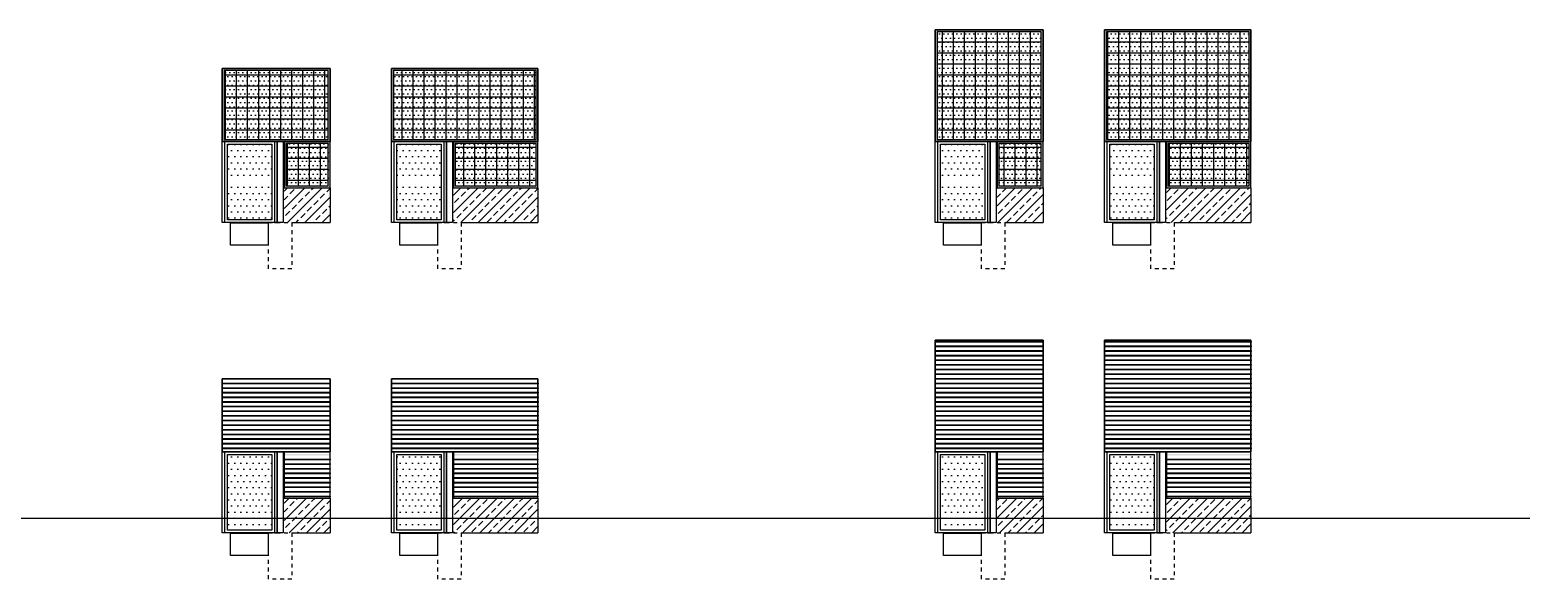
# Model space of a CAD drawing. Header units: metres. Extents: x -16 to 917, y -427 to 244.
# Drawn here: x 679.51 to 718.16, y -365.68 to -351.46 of the extents above; entities that cross this region are included whole.
import ezdxf

# ---------------------------------------------------------------- set-up
doc = ezdxf.new("R2010")
doc.units = ezdxf.units.M
doc.linetypes.add('DASHED', pattern=[0.75, 0.5, -0.25])
doc.layers.add('m_pale', color=1, linetype='Continuous')
doc.layers.add('m_panele', color=7, linetype='Continuous')
pattern_1 = [(45, (-151.2667, -223.5827), (-0.2245064, 0.2245064), []), (45, (-151.0422, -223.5827), (-0.2245064, 0.2245064), [0.15875, -0.079375])]
pattern_2 = [(90, (0.1, 0.41), (-0.28575, 6e-17), []), (180, (0.1, 0.41), (-6e-17, -0.28575), [])]
pattern_3 = [(0, (0.1, 0.41), (0.0555625, 0.111125), [0, -0.111125])]
pattern_4 = [(90, (-1.5, 1.71), (-0.28575, 6e-17), []), (180, (-1.5, 1.71), (-6e-17, -0.28575), [])]
pattern_5 = [(0, (-1.5, 1.71), (0.0555625, 0.111125), [0, -0.111125])]
pattern_6 = [(0, (-147.98, -221.39), (0.079375, 0.15875), [0, -0.15875])]

# ---------------------------------------------------------------- blocks, each defined once
blk = doc.blocks.new('DZ_3_4_1')
at = {"layer": 'm_panele'}
h = blk.add_hatch(color=251, dxfattribs=at)
h.paths.add_polyline_path([(2.892, 4), (0.1, 4), (0.1, 2.11), (2.892, 2.11)])
h.paths.add_polyline_path([(2.842, 2.16), (0.15, 2.16), (0.15, 3.95), (2.842, 3.95)], flags=16)
h = blk.add_hatch(dxfattribs=at)
h.set_pattern_fill('ANSI37', color=251, scale=0.09, angle=45, style=0)
h.set_pattern_definition(pattern_4)
h.paths.add_polyline_path([(2.842, 3.95), (0.15, 3.95), (0.15, 2.16), (2.842, 2.16)])
h = blk.add_hatch(dxfattribs=at)
h.set_pattern_fill('DOTS', color=95, scale=0.07, style=0)
h.set_pattern_definition(pattern_5)
h.paths.add_polyline_path([(2.842, 3.95), (0.15, 3.95), (0.15, 2.16), (2.842, 2.16)])
at = {"layer": 'm_panele', "linetype": 'Continuous', "lineweight": 25}
h = blk.add_hatch(dxfattribs=at)
h.set_pattern_fill('DOTS', color=95, scale=0.1)
h.set_pattern_definition(pattern_6)
h.paths.add_polyline_path([(1.385, 2.04), (0.235, 2.04), (0.235, 1.13), (1.385, 1.13)])
h.paths.add_polyline_path([(1.385, 1.06), (0.235, 1.06), (0.235, 0.08), (1.385, 0.08)])
at = {"layer": 'm_panele'}
h = blk.add_hatch(color=251, dxfattribs=at)
h.paths.add_polyline_path([(2.892, 2.11), (1.7, 2.11), (1.7, 0.91), (2.892, 0.91)])
h.paths.add_polyline_path([(2.842, 0.96), (1.75, 0.96), (1.75, 2.06), (2.842, 2.06)], flags=16)
h = blk.add_hatch(dxfattribs=at)
h.set_pattern_fill('ANSI37', color=251, scale=0.09, angle=45, style=0)
h.set_pattern_definition(pattern_2)
h.paths.add_polyline_path([(2.842, 2.06), (1.75, 2.06), (1.75, 0.96), (2.842, 0.96)])
h = blk.add_hatch(dxfattribs=at)
h.set_pattern_fill('DOTS', color=95, scale=0.07, style=0)
h.set_pattern_definition(pattern_3)
h.paths.add_polyline_path([(2.842, 2.06), (1.75, 2.06), (1.75, 0.96), (2.842, 0.96)])
h = blk.add_hatch(dxfattribs=at)
h.set_pattern_fill('ANSI33', color=8, scale=0.05, style=0)
h.set_pattern_definition(pattern_1)
h.paths.add_polyline_path([(2.892, 0.91), (1.7, 0.91), (1.7, 0.01), (1.238, 0.01), (4.03, 0.01), (2.892, 0.01)])
at = {"layer": 'm_panele', "color": 8, "lineweight": 25}
blk.add_line((2.892, 0.91), (2.892, 0.01), dxfattribs=at)
at = {"layer": 'm_panele', "color": 8}
blk.add_line((1.9, 0.01), (2.892, 0.01), dxfattribs=at)
blk.add_line((1.9, 0.01), (2.892, 0.01), dxfattribs=at)
at = {"layer": 'm_panele', "color": 251}
for points in [[(0.1, 2.11), (2.892, 2.11), (2.892, 4), (0.1, 4), (0.1, 2.11)], [(1.7, 0.91), (2.892, 0.91), (2.892, 2.11), (1.7, 2.11), (1.7, 0.91)]]:
    blk.add_lwpolyline(points, dxfattribs=at)
for points in [[(0.1, 4), (2.892, 4), (2.892, 2.11), (0.1, 2.11)], [(0.15, 2.16), (2.842, 2.16), (2.842, 3.95), (0.15, 3.95)], [(1.75, 0.96), (2.842, 0.96), (2.842, 2.06), (1.75, 2.06)]]:
    blk.add_lwpolyline(points, close=True, dxfattribs=at)
at = {"layer": 'm_panele', "color": 1, "linetype": 'Continuous', "lineweight": 25}
for points in [[(0.1, 2.11), (1.52, 2.11), (1.52, 0.01), (0.1, 0.01)], [(0.165, 2.11), (1.455, 2.11), (1.455, 0.01), (0.165, 0.01)], [(0.235, 2.04), (1.385, 2.04), (1.385, 0.08), (0.235, 0.08)], [(1.455, 0.01), (1.52, 0.01), (1.52, 2.11), (1.455, 2.11)], [(1.52, 2.11), (1.68, 2.11), (1.68, 0.01), (1.52, 0.01)], [(0.31, 0), (1.29, 0), (1.29, -0.58), (0.31, -0.58)]]:
    blk.add_lwpolyline(points, close=True, dxfattribs=at)
at = {"layer": 'm_panele', "color": 1, "linetype": 'DASHED', "ltscale": 0.005}
blk.add_lwpolyline([(1.3, 0.01), (1.9, 0.01), (1.9, -1.19), (1.3, -1.19)], close=True, dxfattribs=at)
blk = doc.blocks.new('DZ_3_4_2')
at = {"layer": 'm_panele'}
for points in [[(2.892, 3.87), (2.892, 3.89), (0.1, 3.89), (0.1, 3.87)], [(2.892, 3.75), (2.892, 3.77), (0.1, 3.77), (0.1, 3.75)], [(2.892, 3.63), (2.892, 3.65), (0.1, 3.65), (0.1, 3.63)], [(2.892, 3.51), (2.892, 3.53), (0.1, 3.53), (0.1, 3.51)], [(2.892, 3.39), (2.892, 3.41), (0.1, 3.41), (0.1, 3.39)], [(2.892, 3.27), (2.892, 3.29), (0.1, 3.29), (0.1, 3.27)], [(2.892, 3.15), (2.892, 3.17), (0.1, 3.17), (0.1, 3.15)], [(2.892, 3.03), (2.892, 3.05), (0.1, 3.05), (0.1, 3.03)], [(2.892, 2.91), (2.892, 2.93), (0.1, 2.93), (0.1, 2.91)], [(2.892, 2.79), (2.892, 2.81), (0.1, 2.81), (0.1, 2.79)], [(2.892, 2.67), (2.892, 2.69), (0.1, 2.69), (0.1, 2.67)], [(2.892, 2.55), (2.892, 2.57), (0.1, 2.57), (0.1, 2.55)], [(2.892, 2.43), (2.892, 2.45), (0.1, 2.45), (0.1, 2.43)], [(2.892, 2.31), (2.892, 2.33), (0.1, 2.33), (0.1, 2.31)], [(2.892, 2.19), (2.892, 2.21), (0.1, 2.21), (0.1, 2.19)], [(2.892, 2.02), (2.892, 2.04), (1.7, 2.04), (1.7, 2.02)], [(2.892, 1.9), (2.892, 1.92), (1.7, 1.92), (1.7, 1.9)], [(2.892, 1.78), (2.892, 1.8), (1.7, 1.8), (1.7, 1.78)], [(2.892, 1.66), (2.892, 1.68), (1.7, 1.68), (1.7, 1.66)], [(2.892, 1.54), (2.892, 1.56), (1.7, 1.56), (1.7, 1.54)], [(2.892, 1.42), (2.892, 1.44), (1.7, 1.44), (1.7, 1.42)], [(2.892, 1.3), (2.892, 1.32), (1.7, 1.32), (1.7, 1.3)], [(2.892, 1.18), (2.892, 1.2), (1.7, 1.2), (1.7, 1.18)], [(2.892, 1.06), (2.892, 1.08), (1.7, 1.08), (1.7, 1.06)], [(2.892, 0.94), (2.892, 0.96), (1.7, 0.96), (1.7, 0.94)]]:
    blk.add_hatch(color=7, dxfattribs=at).paths.add_polyline_path(points)
at = {"layer": 'm_panele', "linetype": 'Continuous', "lineweight": 25}
h = blk.add_hatch(dxfattribs=at)
h.set_pattern_fill('DOTS', color=95, scale=0.1)
h.set_pattern_definition(pattern_6)
h.paths.add_polyline_path([(1.385, 2.04), (0.235, 2.04), (0.235, 1.13), (1.385, 1.13)])
h.paths.add_polyline_path([(1.385, 1.06), (0.235, 1.06), (0.235, 0.08), (1.385, 0.08)])
at = {"layer": 'm_panele'}
h = blk.add_hatch(dxfattribs=at)
h.set_pattern_fill('ANSI33', color=8, scale=0.05, style=0)
h.set_pattern_definition(pattern_1)
h.paths.add_polyline_path([(2.892, 0.91), (1.7, 0.91), (1.7, 0.01), (1.9, 0.01), (4.692, 0.01), (2.892, 0.01)])
at = {"layer": 'm_panele', "color": 8, "lineweight": 25}
blk.add_line((2.892, 0.91), (2.892, 0.01), dxfattribs=at)
at = {"layer": 'm_panele', "color": 8}
blk.add_line((1.9, 0.01), (2.892, 0.01), dxfattribs=at)
blk.add_line((1.9, 0.01), (2.892, 0.01), dxfattribs=at)
at = {"layer": 'm_panele', "color": 251}
for points in [[(0.1, 2.11), (2.892, 2.11), (2.892, 4), (0.1, 4), (0.1, 2.11)], [(1.7, 0.91), (2.892, 0.91), (2.892, 2.11), (1.7, 2.11), (1.7, 0.91)]]:
    blk.add_lwpolyline(points, dxfattribs=at)
blk.add_lwpolyline([(0.1, 4), (2.892, 4), (2.892, 2.11), (0.1, 2.11)], close=True, dxfattribs=at)
at = {"layer": 'm_panele', "color": 7}
for points in [[(0.1, 3.89), (2.892, 3.89), (2.892, 3.87), (0.1, 3.87)], [(0.1, 3.77), (2.892, 3.77), (2.892, 3.75), (0.1, 3.75)], [(0.1, 3.65), (2.892, 3.65), (2.892, 3.63), (0.1, 3.63)], [(0.1, 3.53), (2.892, 3.53), (2.892, 3.51), (0.1, 3.51)], [(0.1, 3.41), (2.892, 3.41), (2.892, 3.39), (0.1, 3.39)], [(0.1, 3.29), (2.892, 3.29), (2.892, 3.27), (0.1, 3.27)], [(0.1, 3.17), (2.892, 3.17), (2.892, 3.15), (0.1, 3.15)], [(0.1, 3.05), (2.892, 3.05), (2.892, 3.03), (0.1, 3.03)], [(0.1, 2.93), (2.892, 2.93), (2.892, 2.91), (0.1, 2.91)], [(0.1, 2.81), (2.892, 2.81), (2.892, 2.79), (0.1, 2.79)], [(0.1, 2.69), (2.892, 2.69), (2.892, 2.67), (0.1, 2.67)], [(0.1, 2.57), (2.892, 2.57), (2.892, 2.55), (0.1, 2.55)], [(0.1, 2.45), (2.892, 2.45), (2.892, 2.43), (0.1, 2.43)], [(0.1, 2.33), (2.892, 2.33), (2.892, 2.31), (0.1, 2.31)], [(0.1, 2.21), (2.892, 2.21), (2.892, 2.19), (0.1, 2.19)]]:
    blk.add_lwpolyline(points, close=True, dxfattribs=at)
at = {"layer": 'm_panele', "color": 1, "linetype": 'Continuous', "lineweight": 25}
for points in [[(0.1, 2.11), (1.52, 2.11), (1.52, 0.01), (0.1, 0.01)], [(0.165, 2.11), (1.455, 2.11), (1.455, 0.01), (0.165, 0.01)], [(0.235, 2.04), (1.385, 2.04), (1.385, 0.08), (0.235, 0.08)], [(1.455, 0.01), (1.52, 0.01), (1.52, 2.11), (1.455, 2.11)], [(1.52, 2.11), (1.68, 2.11), (1.68, 0.01), (1.52, 0.01)], [(0.31, 0), (1.29, 0), (1.29, -0.58), (0.31, -0.58)]]:
    blk.add_lwpolyline(points, close=True, dxfattribs=at)
at = {"layer": 'm_panele', "color": 7}
for points in [[(1.7, 1.92), (2.892, 1.92), (2.892, 1.9), (1.7, 1.9)], [(1.7, 1.8), (2.892, 1.8), (2.892, 1.78), (1.7, 1.78)], [(1.7, 1.68), (2.892, 1.68), (2.892, 1.66), (1.7, 1.66)], [(1.7, 1.56), (2.892, 1.56), (2.892, 1.54), (1.7, 1.54)], [(1.7, 1.44), (2.892, 1.44), (2.892, 1.42), (1.7, 1.42)], [(1.7, 1.32), (2.892, 1.32), (2.892, 1.3), (1.7, 1.3)], [(1.7, 1.2), (2.892, 1.2), (2.892, 1.18), (1.7, 1.18)], [(1.7, 1.08), (2.892, 1.08), (2.892, 1.06), (1.7, 1.06)], [(1.7, 0.96), (2.892, 0.96), (2.892, 0.94), (1.7, 0.94)]]:
    blk.add_lwpolyline(points, dxfattribs=at)
at = {"layer": 'm_panele', "color": 1, "linetype": 'DASHED', "ltscale": 0.005}
blk.add_lwpolyline([(1.3, 0.01), (1.9, 0.01), (1.9, -1.19), (1.3, -1.19)], close=True, dxfattribs=at)
blk = doc.blocks.new('DZ_4_4_1')
at = {"layer": 'm_panele'}
h = blk.add_hatch(color=251, dxfattribs=at)
h.paths.add_polyline_path([(3.892, 4), (0.1, 4), (0.1, 2.11), (3.892, 2.11)])
h.paths.add_polyline_path([(3.842, 2.16), (0.15, 2.16), (0.15, 3.95), (3.842, 3.95)], flags=16)
h = blk.add_hatch(dxfattribs=at)
h.set_pattern_fill('ANSI37', color=251, scale=0.09, angle=45, style=0)
h.set_pattern_definition(pattern_4)
h.paths.add_polyline_path([(3.842, 3.95), (0.15, 3.95), (0.15, 2.16), (3.842, 2.16)])
h = blk.add_hatch(dxfattribs=at)
h.set_pattern_fill('DOTS', color=95, scale=0.07, style=0)
h.set_pattern_definition(pattern_5)
h.paths.add_polyline_path([(3.842, 3.95), (0.15, 3.95), (0.15, 2.16), (3.842, 2.16)])
at = {"layer": 'm_panele', "linetype": 'Continuous', "lineweight": 25}
h = blk.add_hatch(dxfattribs=at)
h.set_pattern_fill('DOTS', color=95, scale=0.1)
h.set_pattern_definition(pattern_6)
h.paths.add_polyline_path([(1.385, 2.04), (0.235, 2.04), (0.235, 1.13), (1.385, 1.13)])
h.paths.add_polyline_path([(1.385, 1.06), (0.235, 1.06), (0.235, 0.08), (1.385, 0.08)])
at = {"layer": 'm_panele'}
h = blk.add_hatch(color=251, dxfattribs=at)
h.paths.add_polyline_path([(3.892, 2.11), (1.7, 2.11), (1.7, 0.91), (3.892, 0.91)])
h.paths.add_polyline_path([(3.842, 0.96), (1.75, 0.96), (1.75, 2.06), (3.842, 2.06)], flags=16)
h = blk.add_hatch(dxfattribs=at)
h.set_pattern_fill('ANSI37', color=251, scale=0.09, angle=45, style=0)
h.set_pattern_definition(pattern_2)
h.paths.add_polyline_path([(3.842, 2.06), (1.75, 2.06), (1.75, 0.96), (3.842, 0.96)])
h = blk.add_hatch(dxfattribs=at)
h.set_pattern_fill('DOTS', color=95, scale=0.07, style=0)
h.set_pattern_definition(pattern_3)
h.paths.add_polyline_path([(3.842, 2.06), (1.75, 2.06), (1.75, 0.96), (3.842, 0.96)])
h = blk.add_hatch(dxfattribs=at)
h.set_pattern_fill('ANSI33', color=8, scale=0.05, style=0)
h.set_pattern_definition(pattern_1)
h.paths.add_polyline_path([(3.892, 0.91), (1.7, 0.91), (1.7, 0.01), (1.9, 0.01), (4.692, 0.01), (3.892, 0.01)])
at = {"layer": 'm_panele', "color": 8, "lineweight": 25}
blk.add_line((3.892, 0.91), (3.892, 0.01), dxfattribs=at)
at = {"layer": 'm_panele', "color": 8}
blk.add_line((1.9, 0.01), (3.892, 0.01), dxfattribs=at)
blk.add_line((1.9, 0.01), (3.892, 0.01), dxfattribs=at)
at = {"layer": 'm_panele', "color": 251}
for points in [[(0.1, 2.11), (3.892, 2.11), (3.892, 4), (0.1, 4), (0.1, 2.11)], [(1.7, 0.91), (3.892, 0.91), (3.892, 2.11), (1.7, 2.11), (1.7, 0.91)]]:
    blk.add_lwpolyline(points, dxfattribs=at)
for points in [[(0.1, 4), (3.892, 4), (3.892, 2.11), (0.1, 2.11)], [(0.15, 2.16), (3.842, 2.16), (3.842, 3.95), (0.15, 3.95)], [(1.75, 0.96), (3.842, 0.96), (3.842, 2.06), (1.75, 2.06)]]:
    blk.add_lwpolyline(points, close=True, dxfattribs=at)
at = {"layer": 'm_panele', "color": 1, "linetype": 'Continuous', "lineweight": 25}
for points in [[(0.1, 2.11), (1.52, 2.11), (1.52, 0.01), (0.1, 0.01)], [(0.165, 2.11), (1.455, 2.11), (1.455, 0.01), (0.165, 0.01)], [(0.235, 2.04), (1.385, 2.04), (1.385, 0.08), (0.235, 0.08)], [(1.455, 0.01), (1.52, 0.01), (1.52, 2.11), (1.455, 2.11)], [(1.52, 2.11), (1.68, 2.11), (1.68, 0.01), (1.52, 0.01)], [(0.31, 0), (1.29, 0), (1.29, -0.58), (0.31, -0.58)]]:
    blk.add_lwpolyline(points, close=True, dxfattribs=at)
at = {"layer": 'm_panele', "color": 1, "linetype": 'DASHED', "ltscale": 0.005}
blk.add_lwpolyline([(1.3, 0.01), (1.9, 0.01), (1.9, -1.19), (1.3, -1.19)], close=True, dxfattribs=at)
blk = doc.blocks.new('DZ_4_4_2')
at = {"layer": 'm_panele'}
for points in [[(3.9, 3.87), (3.9, 3.89), (0.1, 3.89), (0.1, 3.87)], [(3.9, 3.75), (3.9, 3.77), (0.1, 3.77), (0.1, 3.75)], [(3.9, 3.63), (3.9, 3.65), (0.1, 3.65), (0.1, 3.63)], [(3.9, 3.51), (3.9, 3.53), (0.1, 3.53), (0.1, 3.51)], [(3.9, 3.39), (3.9, 3.41), (0.1, 3.41), (0.1, 3.39)], [(3.9, 3.27), (3.9, 3.29), (0.1, 3.29), (0.1, 3.27)], [(3.9, 3.15), (3.9, 3.17), (0.1, 3.17), (0.1, 3.15)], [(3.9, 3.03), (3.9, 3.05), (0.1, 3.05), (0.1, 3.03)], [(3.9, 2.91), (3.9, 2.93), (0.1, 2.93), (0.1, 2.91)], [(3.9, 2.79), (3.9, 2.81), (0.1, 2.81), (0.1, 2.79)], [(3.9, 2.67), (3.9, 2.69), (0.1, 2.69), (0.1, 2.67)], [(3.9, 2.55), (3.9, 2.57), (0.1, 2.57), (0.1, 2.55)], [(3.9, 2.43), (3.9, 2.45), (0.1, 2.45), (0.1, 2.43)], [(3.9, 2.31), (3.9, 2.33), (0.1, 2.33), (0.1, 2.31)], [(3.9, 2.19), (3.9, 2.21), (0.1, 2.21), (0.1, 2.19)], [(3.892, 2.02), (3.892, 2.04), (1.7, 2.04), (1.7, 2.02)], [(1.7, 1.92), (1.7, 1.9), (3.892, 1.9), (3.892, 1.92)], [(1.7, 1.8), (1.7, 1.78), (3.892, 1.78), (3.892, 1.8)], [(1.7, 1.68), (1.7, 1.66), (3.892, 1.66), (3.892, 1.68)], [(1.7, 1.56), (1.7, 1.54), (3.892, 1.54), (3.892, 1.56)], [(1.7, 1.44), (1.7, 1.42), (3.892, 1.42), (3.892, 1.44)], [(1.7, 1.32), (1.7, 1.3), (3.892, 1.3), (3.892, 1.32)], [(1.7, 1.2), (1.7, 1.18), (3.892, 1.18), (3.892, 1.2)], [(1.7, 1.08), (1.7, 1.06), (3.892, 1.06), (3.892, 1.08)], [(1.7, 0.96), (1.7, 0.94), (3.892, 0.94), (3.892, 0.96)]]:
    blk.add_hatch(color=7, dxfattribs=at).paths.add_polyline_path(points)
at = {"layer": 'm_panele', "linetype": 'Continuous', "lineweight": 25}
h = blk.add_hatch(dxfattribs=at)
h.set_pattern_fill('DOTS', color=95, scale=0.1)
h.set_pattern_definition(pattern_6)
h.paths.add_polyline_path([(1.385, 2.04), (0.235, 2.04), (0.235, 1.13), (1.385, 1.13)])
h.paths.add_polyline_path([(1.385, 1.06), (0.235, 1.06), (0.235, 0.08), (1.385, 0.08)])
at = {"layer": 'm_panele'}
h = blk.add_hatch(dxfattribs=at)
h.set_pattern_fill('ANSI33', color=8, scale=0.05, style=0)
h.set_pattern_definition(pattern_1)
h.paths.add_polyline_path([(3.892, 0.91), (1.7, 0.91), (1.7, 0.01), (1.9, 0.01), (4.692, 0.01), (3.892, 0.01)])
at = {"layer": 'm_panele', "color": 8, "lineweight": 25}
blk.add_line((3.892, 0.91), (3.892, 0.01), dxfattribs=at)
at = {"layer": 'm_panele', "color": 8}
blk.add_line((1.9, 0.01), (3.892, 0.01), dxfattribs=at)
blk.add_line((1.9, 0.01), (3.892, 0.01), dxfattribs=at)
at = {"layer": 'm_panele', "color": 251}
for points in [[(0.1, 2.11), (3.892, 2.11), (3.892, 4), (0.1, 4), (0.1, 2.11)], [(1.7, 0.91), (3.892, 0.91), (3.892, 2.11), (1.7, 2.11), (1.7, 0.91)]]:
    blk.add_lwpolyline(points, dxfattribs=at)
blk.add_lwpolyline([(0.1, 4), (3.892, 4), (3.892, 2.11), (0.1, 2.11)], close=True, dxfattribs=at)
at = {"layer": 'm_panele', "color": 7}
for points in [[(0.1, 3.89), (3.9, 3.89), (3.9, 3.87), (0.1, 3.87)], [(0.1, 3.77), (3.9, 3.77), (3.9, 3.75), (0.1, 3.75)], [(0.1, 3.65), (3.9, 3.65), (3.9, 3.63), (0.1, 3.63)], [(0.1, 3.53), (3.9, 3.53), (3.9, 3.51), (0.1, 3.51)], [(0.1, 3.41), (3.9, 3.41), (3.9, 3.39), (0.1, 3.39)], [(0.1, 3.29), (3.9, 3.29), (3.9, 3.27), (0.1, 3.27)], [(0.1, 3.17), (3.9, 3.17), (3.9, 3.15), (0.1, 3.15)], [(0.1, 3.05), (3.9, 3.05), (3.9, 3.03), (0.1, 3.03)], [(0.1, 2.93), (3.9, 2.93), (3.9, 2.91), (0.1, 2.91)], [(0.1, 2.81), (3.9, 2.81), (3.9, 2.79), (0.1, 2.79)], [(0.1, 2.69), (3.9, 2.69), (3.9, 2.67), (0.1, 2.67)], [(0.1, 2.57), (3.9, 2.57), (3.9, 2.55), (0.1, 2.55)], [(0.1, 2.45), (3.9, 2.45), (3.9, 2.43), (0.1, 2.43)], [(0.1, 2.33), (3.9, 2.33), (3.9, 2.31), (0.1, 2.31)], [(0.1, 2.21), (3.9, 2.21), (3.9, 2.19), (0.1, 2.19)]]:
    blk.add_lwpolyline(points, close=True, dxfattribs=at)
at = {"layer": 'm_panele', "color": 1, "linetype": 'Continuous', "lineweight": 25}
for points in [[(0.1, 2.11), (1.52, 2.11), (1.52, 0.01), (0.1, 0.01)], [(0.165, 2.11), (1.455, 2.11), (1.455, 0.01), (0.165, 0.01)], [(0.235, 2.04), (1.385, 2.04), (1.385, 0.08), (0.235, 0.08)], [(1.455, 0.01), (1.52, 0.01), (1.52, 2.11), (1.455, 2.11)], [(1.52, 2.11), (1.68, 2.11), (1.68, 0.01), (1.52, 0.01)], [(0.31, 0), (1.29, 0), (1.29, -0.58), (0.31, -0.58)]]:
    blk.add_lwpolyline(points, close=True, dxfattribs=at)
at = {"layer": 'm_panele', "color": 7}
for points in [[(1.7, 1.92), (3.892, 1.92), (3.892, 1.9), (1.7, 1.9)], [(1.7, 1.8), (3.892, 1.8), (3.892, 1.78), (1.7, 1.78)], [(1.7, 1.68), (3.892, 1.68), (3.892, 1.66), (1.7, 1.66)], [(1.7, 1.56), (3.892, 1.56), (3.892, 1.54), (1.7, 1.54)], [(1.7, 1.44), (3.892, 1.44), (3.892, 1.42), (1.7, 1.42)], [(1.7, 1.32), (3.892, 1.32), (3.892, 1.3), (1.7, 1.3)], [(1.7, 1.2), (3.892, 1.2), (3.892, 1.18), (1.7, 1.18)], [(1.7, 1.08), (3.892, 1.08), (3.892, 1.06), (1.7, 1.06)], [(1.7, 0.96), (3.892, 0.96), (3.892, 0.94), (1.7, 0.94)]]:
    blk.add_lwpolyline(points, dxfattribs=at)
at = {"layer": 'm_panele', "color": 1, "linetype": 'DASHED', "ltscale": 0.005}
blk.add_lwpolyline([(1.3, 0.01), (1.9, 0.01), (1.9, -1.19), (1.3, -1.19)], close=True, dxfattribs=at)
blk = doc.blocks.new('DZ_3_5_1')
at = {"layer": 'm_panele'}
h = blk.add_hatch(color=251, dxfattribs=at)
h.paths.add_polyline_path([(2.892, 5), (0.1, 5), (0.1, 2.11), (2.892, 2.11)])
h.paths.add_polyline_path([(2.842, 2.16), (0.15, 2.16), (0.15, 4.95), (2.842, 4.95)], flags=16)
h = blk.add_hatch(dxfattribs=at)
h.set_pattern_fill('ANSI37', color=251, scale=0.09, angle=45, style=0)
h.set_pattern_definition(pattern_4)
h.paths.add_polyline_path([(2.842, 4.95), (0.15, 4.95), (0.15, 2.16), (2.842, 2.16)])
h = blk.add_hatch(dxfattribs=at)
h.set_pattern_fill('DOTS', color=95, scale=0.07, style=0)
h.set_pattern_definition(pattern_5)
h.paths.add_polyline_path([(2.842, 4.95), (0.15, 4.95), (0.15, 2.16), (2.842, 2.16)])
at = {"layer": 'm_panele', "linetype": 'Continuous', "lineweight": 25}
h = blk.add_hatch(dxfattribs=at)
h.set_pattern_fill('DOTS', color=95, scale=0.1)
h.set_pattern_definition(pattern_6)
h.paths.add_polyline_path([(1.385, 2.04), (0.235, 2.04), (0.235, 1.13), (1.385, 1.13)])
h.paths.add_polyline_path([(1.385, 1.06), (0.235, 1.06), (0.235, 0.08), (1.385, 0.08)])
at = {"layer": 'm_panele'}
h = blk.add_hatch(color=251, dxfattribs=at)
h.paths.add_polyline_path([(2.892, 2.11), (1.7, 2.11), (1.7, 0.91), (2.892, 0.91)])
h.paths.add_polyline_path([(2.842, 0.96), (1.75, 0.96), (1.75, 2.06), (2.842, 2.06)], flags=16)
h = blk.add_hatch(dxfattribs=at)
h.set_pattern_fill('ANSI37', color=251, scale=0.09, angle=45, style=0)
h.set_pattern_definition(pattern_2)
h.paths.add_polyline_path([(2.842, 2.06), (1.75, 2.06), (1.75, 0.96), (2.842, 0.96)])
h = blk.add_hatch(dxfattribs=at)
h.set_pattern_fill('DOTS', color=95, scale=0.07, style=0)
h.set_pattern_definition(pattern_3)
h.paths.add_polyline_path([(2.842, 2.06), (1.75, 2.06), (1.75, 0.96), (2.842, 0.96)])
h = blk.add_hatch(dxfattribs=at)
h.set_pattern_fill('ANSI33', color=8, scale=0.05, style=0)
h.set_pattern_definition(pattern_1)
h.paths.add_polyline_path([(2.892, 0.91), (1.7, 0.91), (1.7, 0.01), (1.238, 0.01), (4.03, 0.01), (2.892, 0.01)])
at = {"layer": 'm_panele', "color": 8, "lineweight": 25}
blk.add_line((2.892, 0.91), (2.892, 0.01), dxfattribs=at)
at = {"layer": 'm_panele', "color": 8}
blk.add_line((1.9, 0.01), (2.892, 0.01), dxfattribs=at)
blk.add_line((1.9, 0.01), (2.892, 0.01), dxfattribs=at)
at = {"layer": 'm_panele', "color": 251}
for points in [[(0.1, 2.11), (2.892, 2.11), (2.892, 5), (0.1, 5), (0.1, 2.11)], [(1.7, 0.91), (2.892, 0.91), (2.892, 2.11), (1.7, 2.11), (1.7, 0.91)]]:
    blk.add_lwpolyline(points, dxfattribs=at)
for points in [[(0.1, 5), (2.892, 5), (2.892, 2.11), (0.1, 2.11)], [(0.15, 2.16), (2.842, 2.16), (2.842, 4.95), (0.15, 4.95)], [(1.75, 0.96), (2.842, 0.96), (2.842, 2.06), (1.75, 2.06)]]:
    blk.add_lwpolyline(points, close=True, dxfattribs=at)
at = {"layer": 'm_panele', "color": 1, "linetype": 'Continuous', "lineweight": 25}
for points in [[(0.1, 2.11), (1.52, 2.11), (1.52, 0.01), (0.1, 0.01)], [(0.165, 2.11), (1.455, 2.11), (1.455, 0.01), (0.165, 0.01)], [(0.235, 2.04), (1.385, 2.04), (1.385, 0.08), (0.235, 0.08)], [(1.455, 0.01), (1.52, 0.01), (1.52, 2.11), (1.455, 2.11)], [(1.52, 2.11), (1.68, 2.11), (1.68, 0.01), (1.52, 0.01)], [(0.31, 0), (1.29, 0), (1.29, -0.58), (0.31, -0.58)]]:
    blk.add_lwpolyline(points, close=True, dxfattribs=at)
at = {"layer": 'm_panele', "color": 1, "linetype": 'DASHED', "ltscale": 0.005}
blk.add_lwpolyline([(1.3, 0.01), (1.9, 0.01), (1.9, -1.19), (1.3, -1.19)], close=True, dxfattribs=at)
blk = doc.blocks.new('DZ_3_5_2')
at = {"layer": 'm_panele'}
for points in [[(2.892, 4.95), (2.892, 4.97), (0.1, 4.97), (0.1, 4.95)], [(2.892, 4.83), (2.892, 4.85), (0.1, 4.85), (0.1, 4.83)], [(2.892, 4.71), (2.892, 4.73), (0.1, 4.73), (0.1, 4.71)], [(2.892, 4.59), (2.892, 4.61), (0.1, 4.61), (0.1, 4.59)], [(2.892, 4.47), (2.892, 4.49), (0.1, 4.49), (0.1, 4.47)], [(2.892, 4.35), (2.892, 4.37), (0.1, 4.37), (0.1, 4.35)], [(2.892, 4.23), (2.892, 4.25), (0.1, 4.25), (0.1, 4.23)], [(2.892, 4.11), (2.892, 4.13), (0.1, 4.13), (0.1, 4.11)], [(2.892, 3.99), (2.892, 4.01), (0.1, 4.01), (0.1, 3.99)], [(2.892, 3.87), (2.892, 3.89), (0.1, 3.89), (0.1, 3.87)], [(2.892, 3.75), (2.892, 3.77), (0.1, 3.77), (0.1, 3.75)], [(2.892, 3.63), (2.892, 3.65), (0.1, 3.65), (0.1, 3.63)], [(2.892, 3.51), (2.892, 3.53), (0.1, 3.53), (0.1, 3.51)], [(2.892, 3.39), (2.892, 3.41), (0.1, 3.41), (0.1, 3.39)], [(2.892, 3.27), (2.892, 3.29), (0.1, 3.29), (0.1, 3.27)], [(2.892, 3.15), (2.892, 3.17), (0.1, 3.17), (0.1, 3.15)], [(2.892, 3.03), (2.892, 3.05), (0.1, 3.05), (0.1, 3.03)], [(2.892, 2.91), (2.892, 2.93), (0.1, 2.93), (0.1, 2.91)], [(2.892, 2.79), (2.892, 2.81), (0.1, 2.81), (0.1, 2.79)], [(2.892, 2.67), (2.892, 2.69), (0.1, 2.69), (0.1, 2.67)], [(2.892, 2.55), (2.892, 2.57), (0.1, 2.57), (0.1, 2.55)], [(2.892, 2.43), (2.892, 2.45), (0.1, 2.45), (0.1, 2.43)], [(2.892, 2.31), (2.892, 2.33), (0.1, 2.33), (0.1, 2.31)], [(2.892, 2.19), (2.892, 2.21), (0.1, 2.21), (0.1, 2.19)], [(2.892, 2.02), (2.892, 2.04), (1.7, 2.04), (1.7, 2.02)], [(2.892, 1.9), (2.892, 1.92), (1.7, 1.92), (1.7, 1.9)], [(2.892, 1.78), (2.892, 1.8), (1.7, 1.8), (1.7, 1.78)], [(2.892, 1.66), (2.892, 1.68), (1.7, 1.68), (1.7, 1.66)], [(2.892, 1.54), (2.892, 1.56), (1.7, 1.56), (1.7, 1.54)], [(2.892, 1.42), (2.892, 1.44), (1.7, 1.44), (1.7, 1.42)], [(2.892, 1.3), (2.892, 1.32), (1.7, 1.32), (1.7, 1.3)], [(2.892, 1.18), (2.892, 1.2), (1.7, 1.2), (1.7, 1.18)], [(2.892, 1.06), (2.892, 1.08), (1.7, 1.08), (1.7, 1.06)], [(2.892, 0.94), (2.892, 0.96), (1.7, 0.96), (1.7, 0.94)]]:
    blk.add_hatch(color=7, dxfattribs=at).paths.add_polyline_path(points)
at = {"layer": 'm_panele', "linetype": 'Continuous', "lineweight": 25}
h = blk.add_hatch(dxfattribs=at)
h.set_pattern_fill('DOTS', color=95, scale=0.1)
h.set_pattern_definition(pattern_6)
h.paths.add_polyline_path([(1.385, 2.04), (0.235, 2.04), (0.235, 1.13), (1.385, 1.13)])
h.paths.add_polyline_path([(1.385, 1.06), (0.235, 1.06), (0.235, 0.08), (1.385, 0.08)])
at = {"layer": 'm_panele'}
h = blk.add_hatch(dxfattribs=at)
h.set_pattern_fill('ANSI33', color=8, scale=0.05, style=0)
h.set_pattern_definition(pattern_1)
h.paths.add_polyline_path([(2.892, 0.91), (1.7, 0.91), (1.7, 0.01), (1.9, 0.01), (4.692, 0.01), (2.892, 0.01)])
at = {"layer": 'm_panele', "color": 8, "lineweight": 25}
blk.add_line((2.892, 0.91), (2.892, 0.01), dxfattribs=at)
at = {"layer": 'm_panele', "color": 8}
blk.add_line((1.9, 0.01), (2.892, 0.01), dxfattribs=at)
blk.add_line((1.9, 0.01), (2.892, 0.01), dxfattribs=at)
at = {"layer": 'm_panele', "color": 251}
for points in [[(0.1, 2.11), (2.892, 2.11), (2.892, 5), (0.1, 5), (0.1, 2.11)], [(1.7, 0.91), (2.892, 0.91), (2.892, 2.11), (1.7, 2.11), (1.7, 0.91)]]:
    blk.add_lwpolyline(points, dxfattribs=at)
blk.add_lwpolyline([(0.1, 5), (2.892, 5), (2.892, 2.11), (0.1, 2.11)], close=True, dxfattribs=at)
at = {"layer": 'm_panele', "color": 7}
for points in [[(0.1, 4.97), (2.892, 4.97), (2.892, 4.95), (0.1, 4.95)], [(0.1, 4.85), (2.892, 4.85), (2.892, 4.83), (0.1, 4.83)], [(0.1, 4.73), (2.892, 4.73), (2.892, 4.71), (0.1, 4.71)], [(0.1, 4.61), (2.892, 4.61), (2.892, 4.59), (0.1, 4.59)], [(0.1, 4.49), (2.892, 4.49), (2.892, 4.47), (0.1, 4.47)], [(0.1, 4.37), (2.892, 4.37), (2.892, 4.35), (0.1, 4.35)], [(0.1, 4.25), (2.892, 4.25), (2.892, 4.23), (0.1, 4.23)], [(0.1, 4.13), (2.892, 4.13), (2.892, 4.11), (0.1, 4.11)], [(0.1, 4.01), (2.892, 4.01), (2.892, 3.99), (0.1, 3.99)], [(0.1, 3.89), (2.892, 3.89), (2.892, 3.87), (0.1, 3.87)], [(0.1, 3.77), (2.892, 3.77), (2.892, 3.75), (0.1, 3.75)], [(0.1, 3.65), (2.892, 3.65), (2.892, 3.63), (0.1, 3.63)], [(0.1, 3.53), (2.892, 3.53), (2.892, 3.51), (0.1, 3.51)], [(0.1, 3.41), (2.892, 3.41), (2.892, 3.39), (0.1, 3.39)], [(0.1, 3.29), (2.892, 3.29), (2.892, 3.27), (0.1, 3.27)], [(0.1, 3.17), (2.892, 3.17), (2.892, 3.15), (0.1, 3.15)], [(0.1, 3.05), (2.892, 3.05), (2.892, 3.03), (0.1, 3.03)], [(0.1, 2.93), (2.892, 2.93), (2.892, 2.91), (0.1, 2.91)], [(0.1, 2.81), (2.892, 2.81), (2.892, 2.79), (0.1, 2.79)], [(0.1, 2.69), (2.892, 2.69), (2.892, 2.67), (0.1, 2.67)], [(0.1, 2.57), (2.892, 2.57), (2.892, 2.55), (0.1, 2.55)], [(0.1, 2.45), (2.892, 2.45), (2.892, 2.43), (0.1, 2.43)], [(0.1, 2.33), (2.892, 2.33), (2.892, 2.31), (0.1, 2.31)], [(0.1, 2.21), (2.892, 2.21), (2.892, 2.19), (0.1, 2.19)]]:
    blk.add_lwpolyline(points, close=True, dxfattribs=at)
at = {"layer": 'm_panele', "color": 1, "linetype": 'Continuous', "lineweight": 25}
for points in [[(0.1, 2.11), (1.52, 2.11), (1.52, 0.01), (0.1, 0.01)], [(0.165, 2.11), (1.455, 2.11), (1.455, 0.01), (0.165, 0.01)], [(0.235, 2.04), (1.385, 2.04), (1.385, 0.08), (0.235, 0.08)], [(1.455, 0.01), (1.52, 0.01), (1.52, 2.11), (1.455, 2.11)], [(1.52, 2.11), (1.68, 2.11), (1.68, 0.01), (1.52, 0.01)], [(0.31, 0), (1.29, 0), (1.29, -0.58), (0.31, -0.58)]]:
    blk.add_lwpolyline(points, close=True, dxfattribs=at)
at = {"layer": 'm_panele', "color": 7}
for points in [[(1.7, 1.92), (2.892, 1.92), (2.892, 1.9), (1.7, 1.9)], [(1.7, 1.8), (2.892, 1.8), (2.892, 1.78), (1.7, 1.78)], [(1.7, 1.68), (2.892, 1.68), (2.892, 1.66), (1.7, 1.66)], [(1.7, 1.56), (2.892, 1.56), (2.892, 1.54), (1.7, 1.54)], [(1.7, 1.44), (2.892, 1.44), (2.892, 1.42), (1.7, 1.42)], [(1.7, 1.32), (2.892, 1.32), (2.892, 1.3), (1.7, 1.3)], [(1.7, 1.2), (2.892, 1.2), (2.892, 1.18), (1.7, 1.18)], [(1.7, 1.08), (2.892, 1.08), (2.892, 1.06), (1.7, 1.06)], [(1.7, 0.96), (2.892, 0.96), (2.892, 0.94), (1.7, 0.94)]]:
    blk.add_lwpolyline(points, dxfattribs=at)
at = {"layer": 'm_panele', "color": 1, "linetype": 'DASHED', "ltscale": 0.005}
blk.add_lwpolyline([(1.3, 0.01), (1.9, 0.01), (1.9, -1.19), (1.3, -1.19)], close=True, dxfattribs=at)
blk = doc.blocks.new('DZ_4_5_1')
at = {"layer": 'm_panele'}
h = blk.add_hatch(color=251, dxfattribs=at)
h.paths.add_polyline_path([(3.892, 5), (0.1, 5), (0.1, 2.11), (3.892, 2.11)])
h.paths.add_polyline_path([(3.842, 2.16), (0.15, 2.16), (0.15, 4.95), (3.842, 4.95)], flags=16)
h = blk.add_hatch(color=251, dxfattribs=at)
h.paths.add_polyline_path([(3.892, 5), (0.1, 5), (0.1, 2.11), (3.892, 2.11)])
h.paths.add_polyline_path([(3.842, 2.16), (0.15, 2.16), (0.15, 4.95), (3.842, 4.95)], flags=16)
h = blk.add_hatch(dxfattribs=at)
h.set_pattern_fill('ANSI37', color=251, scale=0.09, angle=45, style=0)
h.set_pattern_definition(pattern_4)
h.paths.add_polyline_path([(3.842, 4.95), (0.15, 4.95), (0.15, 2.16), (3.842, 2.16)])
h = blk.add_hatch(dxfattribs=at)
h.set_pattern_fill('DOTS', color=95, scale=0.07, style=0)
h.set_pattern_definition(pattern_5)
h.paths.add_polyline_path([(3.842, 4.95), (0.15, 4.95), (0.15, 2.16), (3.842, 2.16)])
h = blk.add_hatch(dxfattribs=at)
h.set_pattern_fill('ANSI37', color=251, scale=0.09, angle=45, style=0)
h.set_pattern_definition(pattern_4)
h.paths.add_polyline_path([(3.842, 4.95), (0.15, 4.95), (0.15, 2.16), (3.842, 2.16)])
h = blk.add_hatch(dxfattribs=at)
h.set_pattern_fill('DOTS', color=95, scale=0.07, style=0)
h.set_pattern_definition(pattern_5)
h.paths.add_polyline_path([(3.842, 4.95), (0.15, 4.95), (0.15, 2.16), (3.842, 2.16)])
at = {"layer": 'm_panele', "linetype": 'Continuous', "lineweight": 25}
h = blk.add_hatch(dxfattribs=at)
h.set_pattern_fill('DOTS', color=95, scale=0.1)
h.set_pattern_definition(pattern_6)
h.paths.add_polyline_path([(1.385, 2.04), (0.235, 2.04), (0.235, 1.13), (1.385, 1.13)])
h.paths.add_polyline_path([(1.385, 1.06), (0.235, 1.06), (0.235, 0.08), (1.385, 0.08)])
h = blk.add_hatch(dxfattribs=at)
h.set_pattern_fill('DOTS', color=95, scale=0.1)
h.set_pattern_definition(pattern_6)
h.paths.add_polyline_path([(1.385, 2.04), (0.235, 2.04), (0.235, 1.13), (1.385, 1.13)])
h.paths.add_polyline_path([(1.385, 1.06), (0.235, 1.06), (0.235, 0.08), (1.385, 0.08)])
at = {"layer": 'm_panele'}
h = blk.add_hatch(color=251, dxfattribs=at)
h.paths.add_polyline_path([(3.892, 2.11), (1.7, 2.11), (1.7, 0.91), (3.892, 0.91)])
h.paths.add_polyline_path([(3.842, 0.96), (1.75, 0.96), (1.75, 2.06), (3.842, 2.06)], flags=16)
h = blk.add_hatch(color=251, dxfattribs=at)
h.paths.add_polyline_path([(3.892, 2.11), (1.7, 2.11), (1.7, 0.91), (3.892, 0.91)])
h.paths.add_polyline_path([(3.842, 0.96), (1.75, 0.96), (1.75, 2.06), (3.842, 2.06)], flags=16)
h = blk.add_hatch(dxfattribs=at)
h.set_pattern_fill('ANSI37', color=251, scale=0.09, angle=45, style=0)
h.set_pattern_definition(pattern_2)
h.paths.add_polyline_path([(3.842, 2.06), (1.75, 2.06), (1.75, 0.96), (3.842, 0.96)])
h = blk.add_hatch(dxfattribs=at)
h.set_pattern_fill('DOTS', color=95, scale=0.07, style=0)
h.set_pattern_definition(pattern_3)
h.paths.add_polyline_path([(3.842, 2.06), (1.75, 2.06), (1.75, 0.96), (3.842, 0.96)])
h = blk.add_hatch(dxfattribs=at)
h.set_pattern_fill('ANSI37', color=251, scale=0.09, angle=45, style=0)
h.set_pattern_definition(pattern_2)
h.paths.add_polyline_path([(3.842, 2.06), (1.75, 2.06), (1.75, 0.96), (3.842, 0.96)])
h = blk.add_hatch(dxfattribs=at)
h.set_pattern_fill('DOTS', color=95, scale=0.07, style=0)
h.set_pattern_definition(pattern_3)
h.paths.add_polyline_path([(3.842, 2.06), (1.75, 2.06), (1.75, 0.96), (3.842, 0.96)])
h = blk.add_hatch(dxfattribs=at)
h.set_pattern_fill('ANSI33', color=8, scale=0.05, style=0)
h.set_pattern_definition(pattern_1)
h.paths.add_polyline_path([(3.892, 0.91), (1.7, 0.91), (1.7, 0.01), (1.9, 0.01), (4.692, 0.01), (3.892, 0.01)])
h = blk.add_hatch(dxfattribs=at)
h.set_pattern_fill('ANSI33', color=8, scale=0.05, style=0)
h.set_pattern_definition(pattern_1)
h.paths.add_polyline_path([(3.892, 0.91), (1.7, 0.91), (1.7, 0.01), (1.9, 0.01), (4.692, 0.01), (3.892, 0.01)])
at = {"layer": 'm_panele', "color": 8, "lineweight": 25}
blk.add_line((3.892, 0.91), (3.892, 0.01), dxfattribs=at)
blk.add_line((3.892, 0.91), (3.892, 0.01), dxfattribs=at)
at = {"layer": 'm_panele', "color": 8}
blk.add_line((1.9, 0.01), (3.892, 0.01), dxfattribs=at)
blk.add_line((1.9, 0.01), (3.892, 0.01), dxfattribs=at)
blk.add_line((1.9, 0.01), (3.892, 0.01), dxfattribs=at)
blk.add_line((1.9, 0.01), (3.892, 0.01), dxfattribs=at)
at = {"layer": 'm_panele', "color": 251}
for points in [[(0.1, 2.11), (3.892, 2.11), (3.892, 5), (0.1, 5), (0.1, 2.11)], [(0.1, 2.11), (3.892, 2.11), (3.892, 5), (0.1, 5), (0.1, 2.11)], [(1.7, 0.91), (3.892, 0.91), (3.892, 2.11), (1.7, 2.11), (1.7, 0.91)], [(1.7, 0.91), (3.892, 0.91), (3.892, 2.11), (1.7, 2.11), (1.7, 0.91)]]:
    blk.add_lwpolyline(points, dxfattribs=at)
for points in [[(0.1, 5), (3.892, 5), (3.892, 2.11), (0.1, 2.11)], [(0.1, 5), (3.892, 5), (3.892, 2.11), (0.1, 2.11)], [(0.15, 2.16), (3.842, 2.16), (3.842, 4.95), (0.15, 4.95)], [(0.15, 2.16), (3.842, 2.16), (3.842, 4.95), (0.15, 4.95)], [(1.75, 0.96), (3.842, 0.96), (3.842, 2.06), (1.75, 2.06)], [(1.75, 0.96), (3.842, 0.96), (3.842, 2.06), (1.75, 2.06)]]:
    blk.add_lwpolyline(points, close=True, dxfattribs=at)
at = {"layer": 'm_panele', "color": 1, "linetype": 'Continuous', "lineweight": 25}
for points in [[(0.1, 2.11), (1.52, 2.11), (1.52, 0.01), (0.1, 0.01)], [(0.1, 2.11), (1.52, 2.11), (1.52, 0.01), (0.1, 0.01)], [(0.165, 2.11), (1.455, 2.11), (1.455, 0.01), (0.165, 0.01)], [(0.165, 2.11), (1.455, 2.11), (1.455, 0.01), (0.165, 0.01)], [(0.235, 2.04), (1.385, 2.04), (1.385, 0.08), (0.235, 0.08)], [(0.235, 2.04), (1.385, 2.04), (1.385, 0.08), (0.235, 0.08)], [(1.455, 0.01), (1.52, 0.01), (1.52, 2.11), (1.455, 2.11)], [(1.455, 0.01), (1.52, 0.01), (1.52, 2.11), (1.455, 2.11)], [(1.52, 2.11), (1.68, 2.11), (1.68, 0.01), (1.52, 0.01)], [(1.52, 2.11), (1.68, 2.11), (1.68, 0.01), (1.52, 0.01)], [(0.31, 0), (1.29, 0), (1.29, -0.58), (0.31, -0.58)], [(0.31, 0), (1.29, 0), (1.29, -0.58), (0.31, -0.58)]]:
    blk.add_lwpolyline(points, close=True, dxfattribs=at)
at = {"layer": 'm_panele', "color": 1, "linetype": 'DASHED', "ltscale": 0.005}
blk.add_lwpolyline([(1.3, 0.01), (1.9, 0.01), (1.9, -1.19), (1.3, -1.19)], close=True, dxfattribs=at)
blk.add_lwpolyline([(1.3, 0.01), (1.9, 0.01), (1.9, -1.19), (1.3, -1.19)], close=True, dxfattribs=at)
blk = doc.blocks.new('DZ_4_5_2')
at = {"layer": 'm_panele'}
for points in [[(3.9, 4.95), (3.9, 4.97), (0.1, 4.97), (0.1, 4.95)], [(3.9, 4.83), (3.9, 4.85), (0.1, 4.85), (0.1, 4.83)], [(3.9, 4.71), (3.9, 4.73), (0.1, 4.73), (0.1, 4.71)], [(3.9, 4.59), (3.9, 4.61), (0.1, 4.61), (0.1, 4.59)], [(3.9, 4.47), (3.9, 4.49), (0.1, 4.49), (0.1, 4.47)], [(3.9, 4.35), (3.9, 4.37), (0.1, 4.37), (0.1, 4.35)], [(3.9, 4.23), (3.9, 4.25), (0.1, 4.25), (0.1, 4.23)], [(3.9, 4.11), (3.9, 4.13), (0.1, 4.13), (0.1, 4.11)], [(3.9, 3.99), (3.9, 4.01), (0.1, 4.01), (0.1, 3.99)], [(3.9, 3.87), (3.9, 3.89), (0.1, 3.89), (0.1, 3.87)], [(3.9, 3.75), (3.9, 3.77), (0.1, 3.77), (0.1, 3.75)], [(3.9, 3.63), (3.9, 3.65), (0.1, 3.65), (0.1, 3.63)], [(3.9, 3.51), (3.9, 3.53), (0.1, 3.53), (0.1, 3.51)], [(3.9, 3.39), (3.9, 3.41), (0.1, 3.41), (0.1, 3.39)], [(3.9, 3.27), (3.9, 3.29), (0.1, 3.29), (0.1, 3.27)], [(3.9, 3.15), (3.9, 3.17), (0.1, 3.17), (0.1, 3.15)], [(3.9, 3.03), (3.9, 3.05), (0.1, 3.05), (0.1, 3.03)], [(3.9, 2.91), (3.9, 2.93), (0.1, 2.93), (0.1, 2.91)], [(3.9, 2.79), (3.9, 2.81), (0.1, 2.81), (0.1, 2.79)], [(3.9, 2.67), (3.9, 2.69), (0.1, 2.69), (0.1, 2.67)], [(3.9, 2.55), (3.9, 2.57), (0.1, 2.57), (0.1, 2.55)], [(3.9, 2.43), (3.9, 2.45), (0.1, 2.45), (0.1, 2.43)], [(3.9, 2.31), (3.9, 2.33), (0.1, 2.33), (0.1, 2.31)], [(3.9, 2.19), (3.9, 2.21), (0.1, 2.21), (0.1, 2.19)], [(3.892, 2.02), (3.892, 2.04), (1.7, 2.04), (1.7, 2.02)], [(1.7, 1.92), (1.7, 1.9), (3.892, 1.9), (3.892, 1.92)], [(1.7, 1.8), (1.7, 1.78), (3.892, 1.78), (3.892, 1.8)], [(1.7, 1.68), (1.7, 1.66), (3.892, 1.66), (3.892, 1.68)], [(1.7, 1.56), (1.7, 1.54), (3.892, 1.54), (3.892, 1.56)], [(1.7, 1.44), (1.7, 1.42), (3.892, 1.42), (3.892, 1.44)], [(1.7, 1.32), (1.7, 1.3), (3.892, 1.3), (3.892, 1.32)], [(1.7, 1.2), (1.7, 1.18), (3.892, 1.18), (3.892, 1.2)], [(1.7, 1.08), (1.7, 1.06), (3.892, 1.06), (3.892, 1.08)], [(1.7, 0.96), (1.7, 0.94), (3.892, 0.94), (3.892, 0.96)]]:
    blk.add_hatch(color=7, dxfattribs=at).paths.add_polyline_path(points)
at = {"layer": 'm_panele', "linetype": 'Continuous', "lineweight": 25}
h = blk.add_hatch(dxfattribs=at)
h.set_pattern_fill('DOTS', color=95, scale=0.1)
h.set_pattern_definition(pattern_6)
h.paths.add_polyline_path([(1.385, 2.04), (0.235, 2.04), (0.235, 1.13), (1.385, 1.13)])
h.paths.add_polyline_path([(1.385, 1.06), (0.235, 1.06), (0.235, 0.08), (1.385, 0.08)])
at = {"layer": 'm_panele'}
h = blk.add_hatch(dxfattribs=at)
h.set_pattern_fill('ANSI33', color=8, scale=0.05, style=0)
h.set_pattern_definition(pattern_1)
h.paths.add_polyline_path([(3.892, 0.91), (1.7, 0.91), (1.7, 0.01), (1.9, 0.01), (4.692, 0.01), (3.892, 0.01)])
at = {"layer": 'm_panele', "color": 8, "lineweight": 25}
blk.add_line((3.892, 0.91), (3.892, 0.01), dxfattribs=at)
at = {"layer": 'm_panele', "color": 8}
blk.add_line((1.9, 0.01), (3.892, 0.01), dxfattribs=at)
blk.add_line((1.9, 0.01), (3.892, 0.01), dxfattribs=at)
at = {"layer": 'm_panele', "color": 251}
for points in [[(0.1, 2.11), (3.892, 2.11), (3.892, 5), (0.1, 5), (0.1, 2.11)], [(1.7, 0.91), (3.892, 0.91), (3.892, 2.11), (1.7, 2.11), (1.7, 0.91)]]:
    blk.add_lwpolyline(points, dxfattribs=at)
blk.add_lwpolyline([(0.1, 5), (3.892, 5), (3.892, 2.11), (0.1, 2.11)], close=True, dxfattribs=at)
at = {"layer": 'm_panele', "color": 7}
for points in [[(0.1, 4.97), (3.9, 4.97), (3.9, 4.95), (0.1, 4.95)], [(0.1, 4.85), (3.9, 4.85), (3.9, 4.83), (0.1, 4.83)], [(0.1, 4.73), (3.9, 4.73), (3.9, 4.71), (0.1, 4.71)], [(0.1, 4.61), (3.9, 4.61), (3.9, 4.59), (0.1, 4.59)], [(0.1, 4.49), (3.9, 4.49), (3.9, 4.47), (0.1, 4.47)], [(0.1, 4.37), (3.9, 4.37), (3.9, 4.35), (0.1, 4.35)], [(0.1, 4.25), (3.9, 4.25), (3.9, 4.23), (0.1, 4.23)], [(0.1, 4.13), (3.9, 4.13), (3.9, 4.11), (0.1, 4.11)], [(0.1, 4.01), (3.9, 4.01), (3.9, 3.99), (0.1, 3.99)], [(0.1, 3.89), (3.9, 3.89), (3.9, 3.87), (0.1, 3.87)], [(0.1, 3.77), (3.9, 3.77), (3.9, 3.75), (0.1, 3.75)], [(0.1, 3.65), (3.9, 3.65), (3.9, 3.63), (0.1, 3.63)], [(0.1, 3.53), (3.9, 3.53), (3.9, 3.51), (0.1, 3.51)], [(0.1, 3.41), (3.9, 3.41), (3.9, 3.39), (0.1, 3.39)], [(0.1, 3.29), (3.9, 3.29), (3.9, 3.27), (0.1, 3.27)], [(0.1, 3.17), (3.9, 3.17), (3.9, 3.15), (0.1, 3.15)], [(0.1, 3.05), (3.9, 3.05), (3.9, 3.03), (0.1, 3.03)], [(0.1, 2.93), (3.9, 2.93), (3.9, 2.91), (0.1, 2.91)], [(0.1, 2.81), (3.9, 2.81), (3.9, 2.79), (0.1, 2.79)], [(0.1, 2.69), (3.9, 2.69), (3.9, 2.67), (0.1, 2.67)], [(0.1, 2.57), (3.9, 2.57), (3.9, 2.55), (0.1, 2.55)], [(0.1, 2.45), (3.9, 2.45), (3.9, 2.43), (0.1, 2.43)], [(0.1, 2.33), (3.9, 2.33), (3.9, 2.31), (0.1, 2.31)], [(0.1, 2.21), (3.9, 2.21), (3.9, 2.19), (0.1, 2.19)]]:
    blk.add_lwpolyline(points, close=True, dxfattribs=at)
at = {"layer": 'm_panele', "color": 1, "linetype": 'Continuous', "lineweight": 25}
for points in [[(0.1, 2.11), (1.52, 2.11), (1.52, 0.01), (0.1, 0.01)], [(0.165, 2.11), (1.455, 2.11), (1.455, 0.01), (0.165, 0.01)], [(0.235, 2.04), (1.385, 2.04), (1.385, 0.08), (0.235, 0.08)], [(1.455, 0.01), (1.52, 0.01), (1.52, 2.11), (1.455, 2.11)], [(1.52, 2.11), (1.68, 2.11), (1.68, 0.01), (1.52, 0.01)], [(0.31, 0), (1.29, 0), (1.29, -0.58), (0.31, -0.58)]]:
    blk.add_lwpolyline(points, close=True, dxfattribs=at)
at = {"layer": 'm_panele', "color": 7}
for points in [[(1.7, 1.92), (3.892, 1.92), (3.892, 1.9), (1.7, 1.9)], [(1.7, 1.8), (3.892, 1.8), (3.892, 1.78), (1.7, 1.78)], [(1.7, 1.68), (3.892, 1.68), (3.892, 1.66), (1.7, 1.66)], [(1.7, 1.56), (3.892, 1.56), (3.892, 1.54), (1.7, 1.54)], [(1.7, 1.44), (3.892, 1.44), (3.892, 1.42), (1.7, 1.42)], [(1.7, 1.32), (3.892, 1.32), (3.892, 1.3), (1.7, 1.3)], [(1.7, 1.2), (3.892, 1.2), (3.892, 1.18), (1.7, 1.18)], [(1.7, 1.08), (3.892, 1.08), (3.892, 1.06), (1.7, 1.06)], [(1.7, 0.96), (3.892, 0.96), (3.892, 0.94), (1.7, 0.94)]]:
    blk.add_lwpolyline(points, dxfattribs=at)
at = {"layer": 'm_panele', "color": 1, "linetype": 'DASHED', "ltscale": 0.005}
blk.add_lwpolyline([(1.3, 0.01), (1.9, 0.01), (1.9, -1.19), (1.3, -1.19)], close=True, dxfattribs=at)

msp = doc.modelspace()

# ---------------------------------------------------------------- linework, layer by layer
at = {"layer": 'm_pale', "color": 1, "linetype": 'Continuous', "lineweight": 25}
msp.add_line((640.805, -364.1068), (782.3584, -364.1068), dxfattribs=at)

# ---------------------------------------------------------------- block references
at = {"layer": 'm_panele', "color": 1, "lineweight": 25}
for name, p in [('DZ_3_5_1', (702.8758, -356.4552)), ('DZ_4_5_1', (707.2637, -356.4552)), ('DZ_3_4_1', (684.4004, -356.4552)), ('DZ_4_4_1', (688.7882, -356.4552)), ('DZ_4_4_1', (688.7882, -356.4552)), ('DZ_3_5_2', (702.8758, -364.4942)), ('DZ_4_5_2', (707.2637, -364.4942)), ('DZ_3_4_2', (684.4004, -364.4942)), ('DZ_4_4_2', (688.7882, -364.4942))]:
    msp.add_blockref(name, p, dxfattribs=at)

doc.saveas('drawing.dxf')
